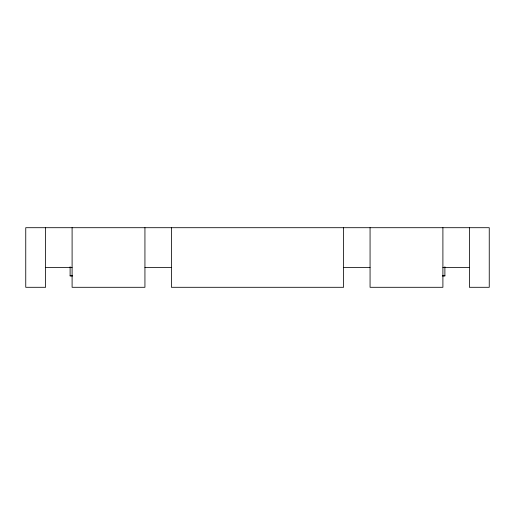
<?xml version="1.0" encoding="UTF-8"?>
<svg xmlns="http://www.w3.org/2000/svg" width="515" height="515" viewBox="0 0 515 515"><rect width="100%" height="100%" fill="white"/><g stroke="black" fill="none" stroke-linecap="round" stroke-linejoin="round"><path stroke-width="0.77" d="M45.616 267.433L72.1 267.433M144.934 267.433L171.424 267.433M343.576 267.433L370.066 267.433M442.9 267.433L469.384 267.433M70.111 275.377L72.454 275.377M442.546 275.377L444.889 275.377M72.454 276.04L70.111 276.04L70.111 266.77M442.546 276.04L444.889 276.04L444.889 266.77M469.384 227.701L469.384 287.299L489.25 287.299L489.25 227.701L25.75 227.701L25.75 287.299L45.616 287.299L45.616 227.701M442.9 227.701L442.9 287.299L370.066 287.299L370.066 227.701M343.576 227.701L343.576 287.299L171.424 287.299L171.424 227.701M144.934 227.701L144.934 287.299L72.1 287.299L72.1 227.701"/></g></svg>
